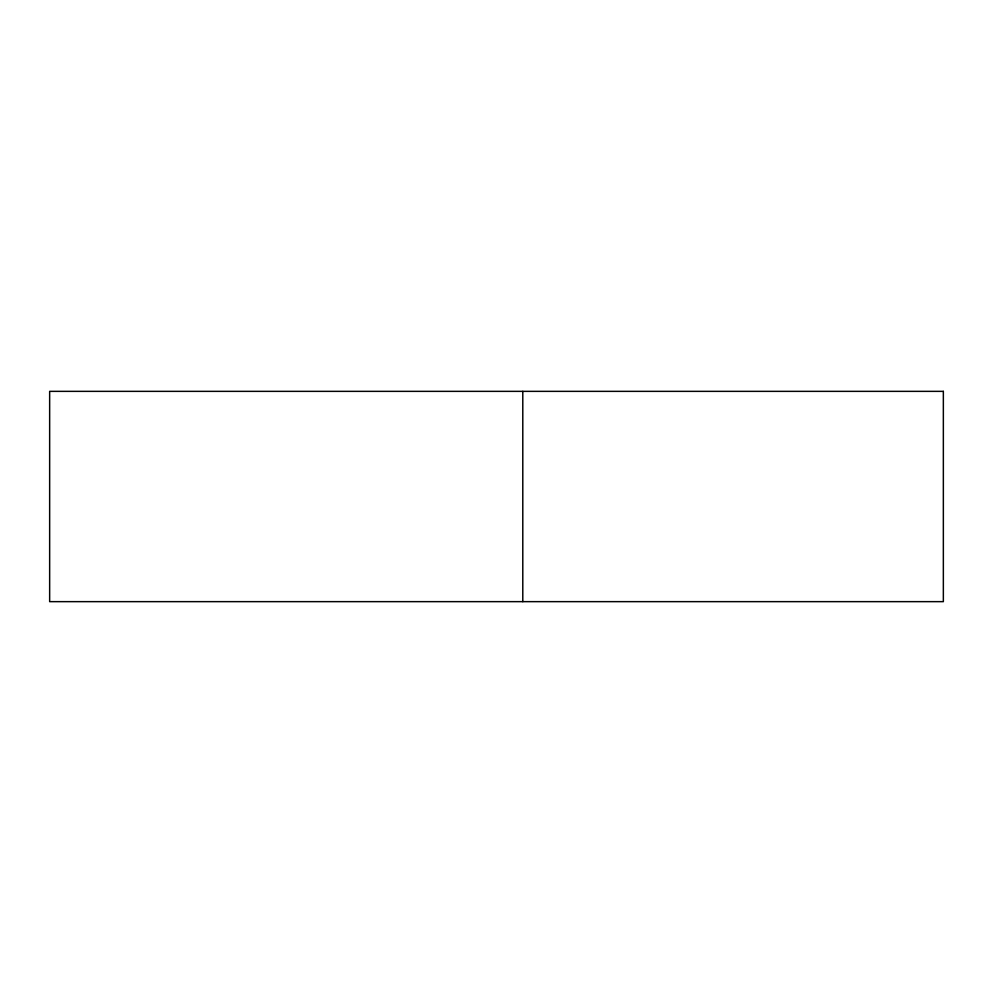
<?xml version="1.0" encoding="UTF-8"?>
<svg xmlns="http://www.w3.org/2000/svg" width="993" height="993" viewBox="0 0 993 993"><rect width="100%" height="100%" fill="white"/><g stroke="black" fill="none" stroke-linecap="round" stroke-linejoin="round"><path stroke-width="1.49" d="M522.79 391.354L522.79 601.646M943.35 391.354L49.65 391.354L49.65 601.646L943.35 601.646L943.35 391.354"/></g></svg>
